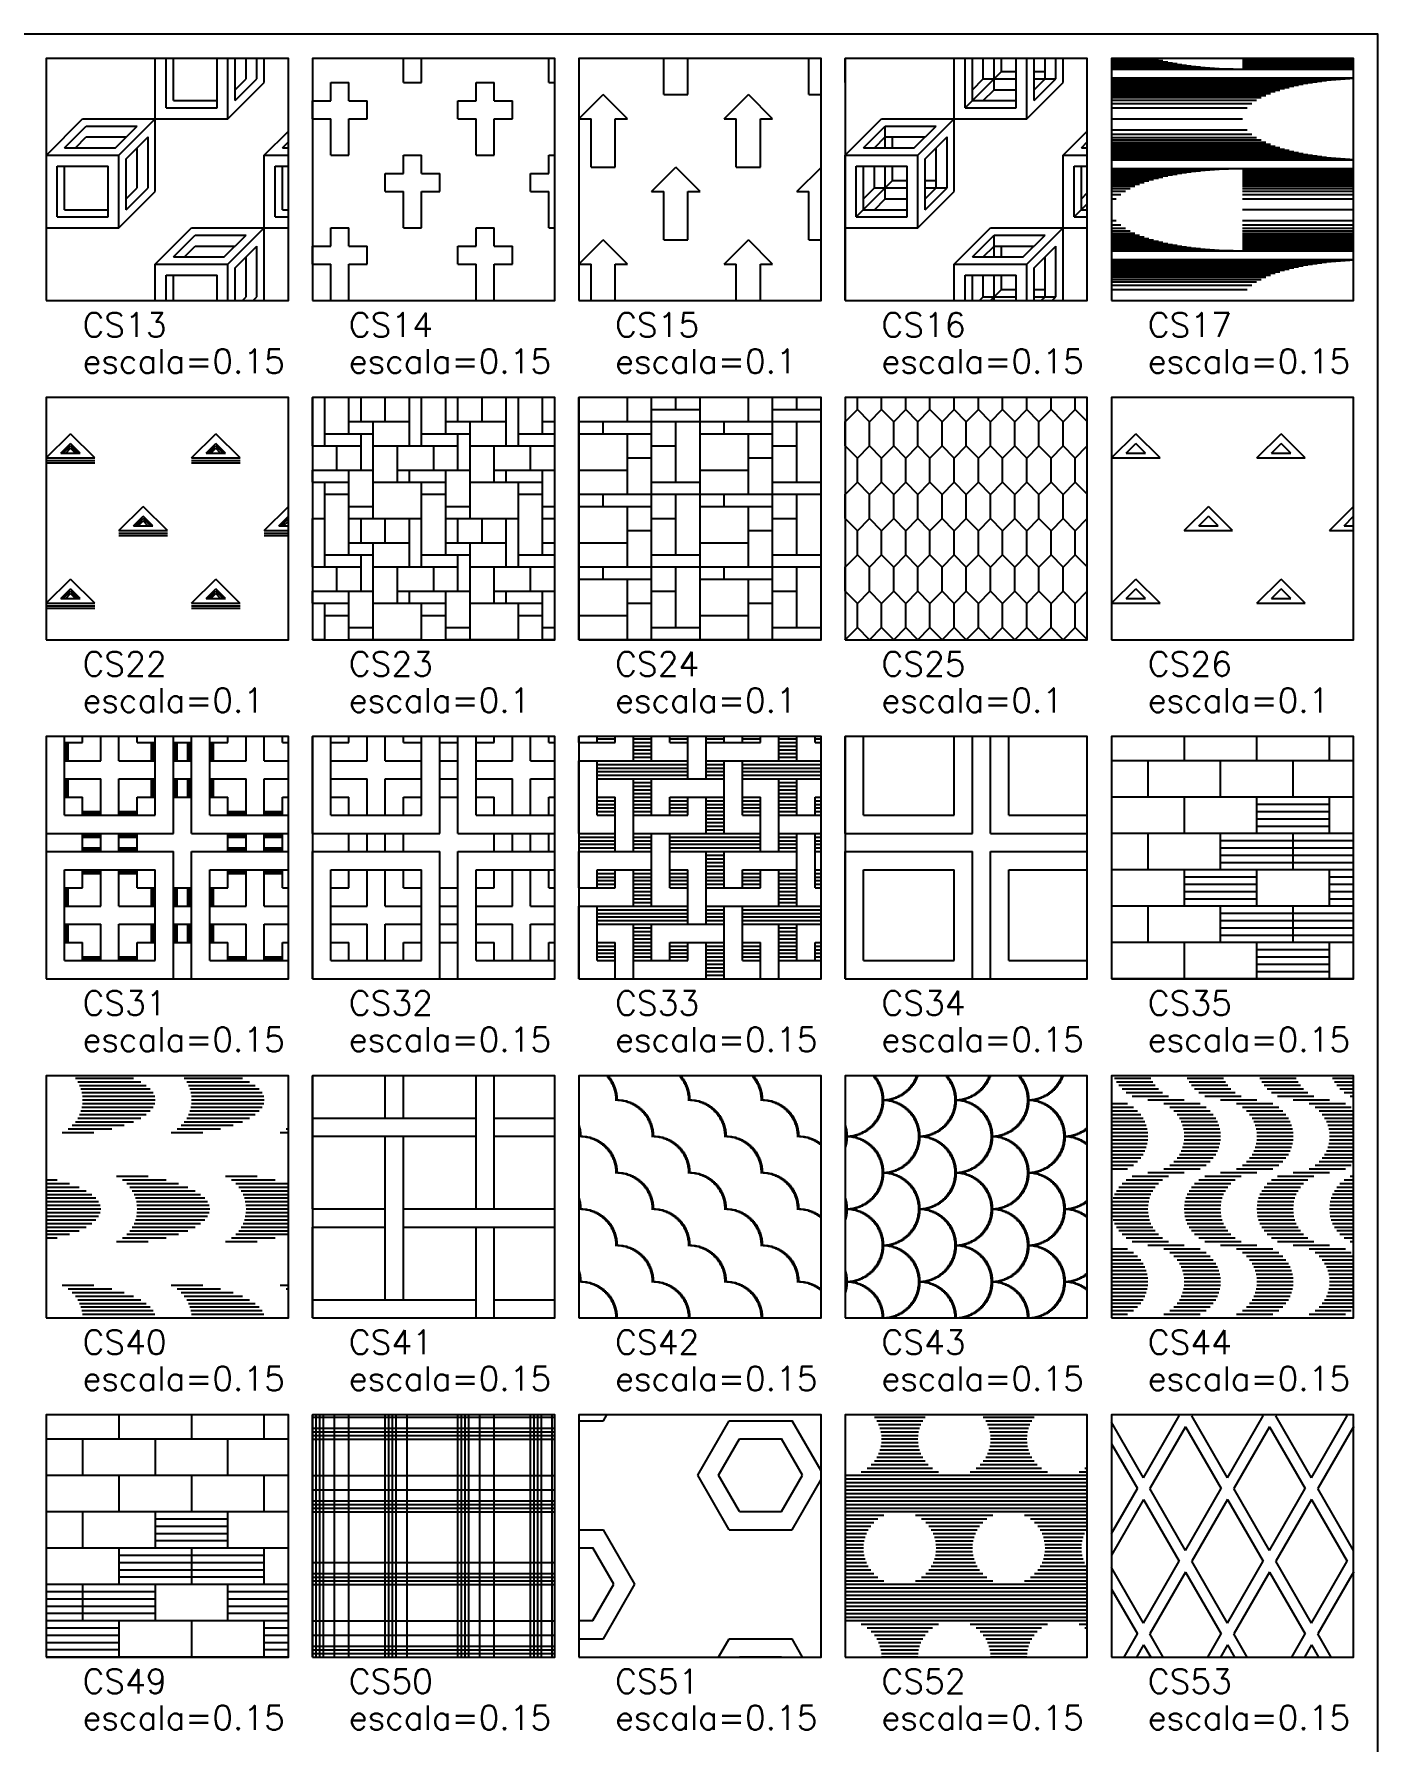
# Model space of a CAD drawing. Header units: inches. Extents: x -1 to 462, y -162 to 137.
# Drawn here: x 285.5 to 341, y 66.5 to 137 of the extents above; entities that cross this region are included whole.
import ezdxf

# ---------------------------------------------------------------- set-up
doc = ezdxf.new("R2010")
doc.units = ezdxf.units.IN
doc.header["$MEASUREMENT"] = 0
doc.layers.add('FORMATO', color=7, linetype='Continuous', plot=False)
for name, color, linetype in [('HATCH', 7, 'Continuous'), ('RECTANGLE', 7, 'Continuous'), ('TEXT', 5, 'Continuous')]:
    doc.layers.add(name, color=color, linetype=linetype)
doc.styles.add('nr', font='simplex.shx')

msp = doc.modelspace()

# ---------------------------------------------------------------- hatches: boundary and pattern name
at = {"layer": 'HATCH'}
h = msp.add_hatch(dxfattribs=at)
h.set_pattern_fill('CS13', color=256, scale=0.15, style=0, pattern_type=2)
h.set_pattern_definition([(90, (286, 126), (-4.5, 4.5), [6, -3]), (0, (283, 129), (4.5, 4.5), [6, -3]), (0, (286, 132), (4.5, 4.5), [3, -6]), (90, (289, 129), (-4.5, 4.5), [3, -6]), (45, (289, 132), (-4.5, 4.5), [2.1213, -4.2426]), (45, (289, 129), (-4.5, 4.5), [2.1213, -4.2426]), (45, (286, 132), (-4.5, 4.5), [2.1213, -4.2426]), (0, (286.45, 129.45), (4.5, 4.5), [2.1, -6.9]), (0, (286.45, 131.55), (4.5, 4.5), [2.1, -6.9]), (90, (286.45, 129.45), (-4.5, 4.5), [2.1, -6.9]), (90, (288.55, 129.45), (-4.5, 4.5), [2.1, -6.9]), (90, (289.3, 129.75), (-4.5, 4.5), [2.1, -6.9]), (90, (290.2, 130.65), (-4.5, 4.5), [2.1, -6.9]), (0, (286.75, 132.3), (4.5, 4.5), [2.1, -6.9]), (0, (287.65, 133.2), (4.5, 4.5), [2.1, -6.9]), (45, (289.3, 129.75), (-4.5, 4.5), [1.2728, -5.0912]), (45, (289.3, 131.85), (-4.5, 4.5), [1.2728, -5.0912]), (45, (286.75, 132.3), (-4.5, 4.5), [1.2728, -5.0912]), (45, (288.85, 132.3), (-4.5, 4.5), [1.2728, -5.0912]), (0, (286.75, 129.75), (4.5, 4.5), [1.8, -7.2]), (90, (286.75, 129.75), (-4.5, 4.5), [1.8, -7.2]), (45, (289.3, 130.2), (-4.5, 4.5), [0.6364, -5.7276]), (90, (289.75, 130.65), (-4.5, 4.5), [1.65, -7.35]), (0, (287.65, 132.75), (4.5, 4.5), [1.65, -7.35]), (45, (287.2, 132.3), (-4.5, 4.5), [0.6364, -5.7276])])
h.paths.add_polyline_path([(286, 126), (296, 126), (296, 136), (286, 136)])
h = msp.add_hatch(dxfattribs=at)
h.set_pattern_fill('CS14', color=256, scale=0.15, style=0, pattern_type=2)
h.set_pattern_definition([(90, (297, 127.5), (-3, 3), [0.75, -5.25]), (0, (297, 127.5), (3, 3), [0.75, -0.75, 0.75, -3.75]), (0, (297, 128.25), (3, 3), [0.75, -0.75, 0.75, -3.75]), (90, (297.75, 126), (-3, 3), [1.5, -0.75, 0.75, -3]), (90, (298.5, 126), (-3, 3), [1.5, -0.75, 0.75, -3]), (90, (299.25, 127.5), (-3, 3), [0.75, -5.25]), (0, (297.75, 126), (3, 3), [0.75, -5.25]), (0, (297.75, 129), (3, 3), [0.75, -5.25])])
h.paths.add_polyline_path([(297, 126), (307, 126), (307, 136), (297, 136)])
h = msp.add_hatch(dxfattribs=at)
h.set_pattern_fill('CS15', color=256, scale=0.1, style=0, pattern_type=2)
h.set_pattern_definition([(0, (308, 127.5), (3, 3), [0.5, -1, 0.5, -4]), (45, (308, 127.5), (-3, 3), [1.4142, -2.8284]), (135, (310, 127.5), (-3, -3), [1.4142, -2.8284]), (90, (308.5, 125.5), (-3, 3), [2, -4]), (0, (308.5, 125.5), (3, 3), [1, -5]), (90, (309.5, 125.5), (-3, 3), [2, -4])])
h.paths.add_polyline_path([(308, 126), (318, 126), (318, 136), (308, 136)])
h = msp.add_hatch(dxfattribs=at)
h.set_pattern_fill('CS16', color=256, scale=0.15, style=0, pattern_type=2)
h.set_pattern_definition([(90, (319, 126), (-4.5, 4.5), [6, -3]), (0, (316, 129), (4.5, 4.5), [6, -3]), (0, (319, 132), (4.5, 4.5), [3, -6]), (90, (322, 129), (-4.5, 4.5), [3, -6]), (45, (322, 132), (-4.5, 4.5), [2.1213, -4.2426]), (45, (322, 129), (-4.5, 4.5), [2.1213, -4.2426]), (45, (319, 132), (-4.5, 4.5), [2.1213, -4.2426]), (0, (319.45, 129.45), (4.5, 4.5), [2.1, -6.9]), (0, (319.45, 131.55), (4.5, 4.5), [2.1, -6.9]), (90, (319.45, 129.45), (-4.5, 4.5), [2.1, -6.9]), (90, (321.55, 129.45), (-4.5, 4.5), [2.1, -6.9]), (90, (322.3, 129.75), (-4.5, 4.5), [2.1, -6.9]), (90, (323.2, 130.65), (-4.5, 4.5), [2.1, -6.9]), (0, (319.75, 132.3), (4.5, 4.5), [2.1, -6.9]), (0, (320.65, 133.2), (4.5, 4.5), [2.1, -6.9]), (45, (322.3, 129.75), (-4.5, 4.5), [1.2728, -5.0912]), (45, (322.3, 131.85), (-4.5, 4.5), [1.2728, -5.0912]), (45, (319.75, 132.3), (-4.5, 4.5), [1.2728, -5.0912]), (45, (321.85, 132.3), (-4.5, 4.5), [1.2728, -5.0912]), (0, (319.75, 129.75), (4.5, 4.5), [1.8, -7.2]), (90, (319.75, 129.75), (-4.5, 4.5), [1.8, -7.2]), (45, (322.3, 130.2), (-4.5, 4.5), [0.6364, -5.7276]), (90, (322.75, 130.65), (-4.5, 4.5), [1.65, -7.35]), (0, (320.65, 132.75), (4.5, 4.5), [1.65, -7.35]), (45, (320.2, 132.3), (-4.5, 4.5), [0.6364, -5.7276]), (90, (320.65, 130.2), (-4.5, 4.5), [1.35, -0.75, 0.9, -6]), (45, (319.45, 129.45), (-4.5, 4.5), [2.1213, -4.2426]), (0, (320.2, 130.65), (4.5, 4.5), [1.35, -0.75, 0.9, -6]), (0, (320.65, 130.2), (4.5, 4.5), [0.9, -8.1]), (0, (320.95, 130.95), (4.5, 4.5), [0.6, -0.75, 0.45, -7.2]), (90, (320.2, 130.65), (-4.5, 4.5), [0.9, -8.1]), (90, (320.95, 130.95), (-4.5, 4.5), [0.6, -0.75, 0.45, -7.2]), (45, (320.2, 129.75), (-4.5, 4.5), [0.6364, -5.7276]), (45, (319.75, 130.2), (-4.5, 4.5), [0.6364, -5.7276])])
h.paths.add_polyline_path([(319, 126), (329, 126), (329, 136), (319, 136)])
h = msp.add_hatch(dxfattribs=at)
h.set_pattern_fill('CS17', color=256, scale=0.15, style=0, pattern_type=2)
h.set_pattern_definition([(0, (330, 127.697), (0, 3.75), []), (0, (330, 127.696), (5.4, 3.75), [10.6071, -0.1929]), (0, (330, 127.6926), (5.4, 3.75), [10.4142, -0.3858]), (0, (330, 127.6872), (5.4, 3.75), [10.2213, -0.5787]), (0, (330, 127.6797), (5.4, 3.75), [10.0287, -0.7713]), (0, (330, 127.6698), (5.4, 3.75), [9.8358, -0.9642]), (0, (330, 127.6577), (5.4, 3.75), [9.6429, -1.1571]), (0, (330, 127.643), (5.4, 3.75), [9.45, -1.35]), (0, (330, 127.6263), (5.4, 3.75), [9.2571, -1.5429]), (0, (330, 127.607), (5.4, 3.75), [9.0642, -1.7358]), (0, (330, 127.585), (5.4, 3.75), [8.8713, -1.9287]), (0, (330, 127.5607), (5.4, 3.75), [8.6787, -2.1213]), (0, (330, 127.5335), (5.4, 3.75), [8.4858, -2.3142]), (0, (330, 127.503), (5.4, 3.75), [8.2929, -2.5071]), (0, (330, 127.4697), (5.4, 3.75), [8.1, -2.7]), (0, (330, 127.433), (5.4, 3.75), [7.9071, -2.8929]), (0, (330, 127.3926), (5.4, 3.75), [7.7142, -3.0858]), (0, (330, 127.3483), (5.4, 3.75), [7.5213, -3.2787]), (0, (330, 127.3), (5.4, 3.75), [7.3287, -3.4713]), (0, (330, 127.2467), (5.4, 3.75), [7.1358, -3.6642]), (0, (330, 127.1877), (5.4, 3.75), [6.9429, -3.8571]), (0, (330, 127.1225), (5.4, 3.75), [6.75, -4.05]), (0, (330, 127.0497), (5.4, 3.75), [6.5571, -4.2429]), (0, (330, 126.9677), (5.4, 3.75), [6.3642, -4.4358]), (0, (330, 126.8738), (5.4, 3.75), [6.1713, -4.6287]), (0, (330, 126.7644), (5.4, 3.75), [5.9787, -4.8213]), (0, (330, 126.63), (5.4, 3.75), [5.7858, -5.0142]), (0, (330, 126.4497), (5.4, 3.75), [5.5929, -5.2071]), (0, (330, 126), (5.4, 3.75), [5.4, -5.4]), (0, (330, 125.5503), (5.4, 3.75), [5.5929, -5.2071]), (0, (330, 125.37), (5.4, 3.75), [5.7858, -5.0142]), (0, (330, 125.2356), (5.4, 3.75), [5.9787, -4.8213]), (0, (330, 125.1262), (5.4, 3.75), [6.1713, -4.6287]), (0, (330, 125.0323), (5.4, 3.75), [6.3642, -4.4358]), (0, (330, 124.9503), (5.4, 3.75), [6.5571, -4.2429]), (0, (330, 124.8775), (5.4, 3.75), [6.75, -4.05]), (0, (330, 124.8123), (5.4, 3.75), [6.9429, -3.8571]), (0, (330, 124.7533), (5.4, 3.75), [7.1358, -3.6642]), (0, (330, 124.7), (5.4, 3.75), [7.3287, -3.4713]), (0, (330, 124.6517), (5.4, 3.75), [7.5213, -3.2787]), (0, (330, 124.6074), (5.4, 3.75), [7.7142, -3.0858]), (0, (330, 124.567), (5.4, 3.75), [7.9071, -2.8929]), (0, (330, 124.5303), (5.4, 3.75), [8.1, -2.7]), (0, (330, 124.497), (5.4, 3.75), [8.2929, -2.5071]), (0, (330, 124.4665), (5.4, 3.75), [8.4858, -2.3142]), (0, (330, 124.4393), (5.4, 3.75), [8.6787, -2.1213]), (0, (330, 124.415), (5.4, 3.75), [8.8713, -1.9287]), (0, (330, 124.393), (5.4, 3.75), [9.0642, -1.7358]), (0, (330, 124.3737), (5.4, 3.75), [9.2571, -1.5429]), (0, (330, 124.357), (5.4, 3.75), [9.45, -1.35]), (0, (330, 124.3423), (5.4, 3.75), [9.6429, -1.1571]), (0, (330, 124.3302), (5.4, 3.75), [9.8358, -0.9642]), (0, (330, 124.3203), (5.4, 3.75), [10.0287, -0.7713]), (0, (330, 124.3128), (5.4, 3.75), [10.2213, -0.5787]), (0, (330, 124.3074), (5.4, 3.75), [10.4142, -0.3858]), (0, (330, 124.304), (5.4, 3.75), [10.6071, -0.1929]), (0, (330, 124.303), (0, 3.75), [])])
h.paths.add_polyline_path([(330, 126), (340, 126), (340, 136), (330, 136)])
h = msp.add_hatch(dxfattribs=at)
h.set_pattern_fill('CS22', color=256, scale=0.1, style=0, pattern_type=2)
h.set_pattern_definition([(0, (286, 113.5), (3, 3), [2, -4]), (45, (286, 113.5), (-3, 3), [1.4142, -2.8284]), (135, (288, 113.5), (-3, -3), [1.4142, -2.8284]), (45, (286.6, 113.7), (-3, 3), [0.5657, -3.677]), (135, (287.4, 113.7), (-3, -3), [0.5657, -3.677]), (0, (286.6, 113.7), (3, 3), [0.8, -5.2]), (45, (286.7, 113.7), (-3, 3), [0.4243, -3.8184]), (45, (286.8, 113.7), (-3, 3), [0.2828, -3.9598]), (135, (287.3, 113.7), (-3, -3), [0.4243, -3.8184]), (135, (287.2, 113.7), (-3, -3), [0.2828, -3.9598]), (0, (286, 113.4), (3, 3), [2, -4]), (0, (286, 113.3), (3, 3), [2, -4])])
h.paths.add_polyline_path([(286, 112), (296, 112), (296, 122), (286, 122)])
h = msp.add_hatch(dxfattribs=at)
h.set_pattern_fill('CS23', color=256, scale=0.1, style=0, pattern_type=2)
h.set_pattern_definition([(90, (297, 113.5), (-4, 2e-16), [0.5, -1, 2, -1.5]), (0, (299.5, 113.5), (0, 5), [3, -1]), (90, (297.5, 113), (-4, 2e-16), [0.5, -1.5, 0.5, -2.5]), (0, (297.5, 113), (0, 5), [1, -3]), (90, (302.5, 110.5), (-4, 2e-16), [3.5, -1.5]), (0, (298.5, 112.5), (0, 5), [1, -3]), (90, (299.5, 112), (-4, 2e-16), [4, -1]), (0, (298.5, 112), (0, 5), [3, -1]), (90, (301.5, 110), (-4, 2e-16), [3.5, -1.5]), (90, (300.5, 113.5), (-4, 2e-16), [1.5, -3.5]), (0, (300.5, 114), (0, 5), [3, -1]), (90, (302, 114), (-4, 2e-16), [1, -4]), (0, (299.5, 115), (0, 5), [3.5, -0.5]), (0, (298.5, 116), (0, 5), [2.5, -1.5]), (90, (300, 116), (-4, 2e-16), [1, -4]), (90, (299, 114), (-4, 2e-16), [1.5, -0.5, 1, -2]), (0, (297.5, 115.5), (0, 5), [2, -2])])
h.paths.add_polyline_path([(297, 112), (307, 112), (307, 122), (297, 122)])
h = msp.add_hatch(dxfattribs=at)
h.set_pattern_fill('CS24', color=256, scale=0.1, style=0, pattern_type=2)
h.set_pattern_definition([(90, (308, 112), (-5, 3e-16), []), (0, (308, 112), (0, 3), []), (0, (308, 113), (0, 3), [2, -3]), (0, (308, 114.5), (0, 3), [3, -2]), (90, (309, 114.5), (-5, 3e-16), [0.5, -2.5]), (90, (310, 112), (-5, 3e-16), [2.5, -0.5]), (0, (310, 113.5), (0, 3), [1, -4]), (90, (311, 112), (-5, 3e-16), []), (0, (311, 114), (0, 3), [1, -4]), (90, (312, 112.5), (-5, 3e-16), [2.5, -0.5]), (0, (311, 112.5), (0, 3), [2, -3])])
h.paths.add_polyline_path([(308, 112), (318, 112), (318, 122), (308, 122)])
h = msp.add_hatch(dxfattribs=at)
h.set_pattern_fill('CS25', color=256, scale=0.1, style=0, pattern_type=2)
h.set_pattern_definition([(90, (319.5, 112.5), (-0.5, 1.5), [1, -2]), (135, (320, 112), (-1.5, -1.5), [0.7071, -1.4142]), (45, (320, 112), (-1.5, 1.5), [0.7071, -1.4142]), (45, (319.5, 113.5), (-1.5, 1.5), [0.7071, -1.4142]), (135, (320.5, 113.5), (-1.5, -1.5), [0.7071, -1.4142]), (45, (321.5, 113.5), (-1.5, 1.5), [0.7071, -1.4142]), (135, (322.5, 113.5), (-1.5, -1.5), [0.7071, -1.4142]), (45, (322, 112), (-1.5, 1.5), [0.7071, -1.4142])])
h.paths.add_polyline_path([(319, 112), (329, 112), (329, 122), (319, 122)])
h = msp.add_hatch(dxfattribs=at)
h.set_pattern_fill('CS26', color=256, scale=0.1, style=0, pattern_type=2)
h.set_pattern_definition([(0, (330, 113.5), (3, 3), [2, -4]), (45, (330, 113.5), (-3, 3), [1.4142, -2.8284]), (135, (332, 113.5), (-3, -3), [1.4142, -2.8284]), (45, (330.6, 113.7), (-3, 3), [0.5657, -3.677]), (135, (331.4, 113.7), (-3, -3), [0.5657, -3.677]), (0, (330.6, 113.7), (3, 3), [0.8, -5.2])])
h.paths.add_polyline_path([(330, 112), (340, 112), (340, 122), (330, 122)])
h = msp.add_hatch(dxfattribs=at)
h.set_pattern_fill('CS31', color=256, scale=0.15, style=0, pattern_type=2)
h.set_pattern_definition([(90, (286, 98), (-6, 4e-16), [5.25, -0.75]), (0, (286, 98), (0, 6), [5.25, -0.75]), (90, (291.25, 98), (-6, 4e-16), [5.25, -0.75]), (0, (286, 103.25), (0, 6), [5.25, -0.75]), (0, (286.75, 98.75), (0, 6), [3.75, -2.25]), (90, (290.5, 98.75), (-6, 4e-16), [3.75, -2.25]), (0, (286.75, 102.5), (0, 6), [3.75, -2.25]), (90, (286.75, 98.75), (-6, 4e-16), [3.75, -2.25]), (0, (289.75, 99.5), (0, 6), [0.75, -0.75, 0.75, -0.75, 0.75, -2.25]), (0, (289, 100.25), (0, 6), [1.5, -0.75, 0.75, -0.75, 1.5, -0.75]), (90, (289.75, 101.75), (-6, 4e-16), [0.75, -0.75, 0.75, -0.75, 0.75, -2.25]), (90, (289, 101), (-6, 4e-16), [1.5, -0.75, 0.75, -0.75, 1.5, -0.75]), (0, (289, 101), (0, 6), [1.5, -0.75, 0.75, -0.75, 1.5, -0.75]), (0, (289.75, 101.75), (0, 6), [0.75, -0.75, 0.75, -0.75, 0.75, -2.25]), (90, (287.5, 101.75), (-6, 4e-16), [0.75, -0.75, 0.75, -0.75, 0.75, -2.25]), (90, (288.25, 101), (-6, 4e-16), [1.5, -0.75, 0.75, -0.75, 1.5, -0.75]), (0, (287.5, 102.35), (0, 6), [0.75, -0.75, 0.75, -3.75]), (0, (287.5, 102.425), (0, 6), [0.75, -0.75, 0.75, -3.75]), (0, (287.5, 103.325), (0, 6), [0.75, -0.75, 0.75, -3.75]), (0, (287.5, 103.4), (0, 6), [0.75, -0.75, 0.75, -3.75]), (0, (287.5, 103.85), (0, 6), [0.75, -0.75, 0.75, -3.75]), (0, (287.5, 103.925), (0, 6), [0.75, -0.75, 0.75, -3.75]), (0, (287.5, 104.825), (0, 6), [0.75, -0.75, 0.75, -3.75]), (0, (287.5, 104.9), (0, 6), [0.75, -0.75, 0.75, -3.75]), (90, (290.35, 99.5), (-6, 4e-16), [0.75, -0.75, 0.75, -3.75]), (90, (290.425, 99.5), (-6, 4e-16), [0.75, -0.75, 0.75, -3.75]), (90, (291.325, 99.5), (-6, 4e-16), [0.75, -0.75, 0.75, -3.75]), (90, (291.4, 99.5), (-6, 4e-16), [0.75, -0.75, 0.75, -3.75]), (90, (291.85, 99.5), (-6, 4e-16), [0.75, -0.75, 0.75, -3.75]), (90, (291.925, 99.5), (-6, 4e-16), [0.75, -0.75, 0.75, -3.75]), (90, (292.825, 99.5), (-6, 4e-16), [0.75, -0.75, 0.75, -3.75]), (90, (292.9, 99.5), (-6, 4e-16), [0.75, -0.75, 0.75, -3.75])])
h.paths.add_polyline_path([(286, 98), (296, 98), (296, 108), (286, 108)])
h = msp.add_hatch(dxfattribs=at)
h.set_pattern_fill('CS32', color=256, scale=0.15, style=0, pattern_type=2)
h.set_pattern_definition([(90, (297, 98), (-6, 4e-16), [5.25, -0.75]), (0, (297, 98), (0, 6), [5.25, -0.75]), (90, (302.25, 98), (-6, 4e-16), [5.25, -0.75]), (0, (297, 103.25), (0, 6), [5.25, -0.75]), (0, (297.75, 98.75), (0, 6), [3.75, -2.25]), (90, (301.5, 98.75), (-6, 4e-16), [3.75, -2.25]), (0, (297.75, 102.5), (0, 6), [3.75, -2.25]), (90, (297.75, 98.75), (-6, 4e-16), [3.75, -2.25]), (0, (300.75, 99.5), (0, 6), [0.75, -0.75, 0.75, -0.75, 0.75, -2.25]), (0, (300, 100.25), (0, 6), [1.5, -0.75, 0.75, -0.75, 1.5, -0.75]), (90, (300.75, 101.75), (-6, 4e-16), [0.75, -0.75, 0.75, -0.75, 0.75, -2.25]), (90, (300, 101), (-6, 4e-16), [1.5, -0.75, 0.75, -0.75, 1.5, -0.75]), (0, (300, 101), (0, 6), [1.5, -0.75, 0.75, -0.75, 1.5, -0.75]), (0, (300.75, 101.75), (0, 6), [0.75, -0.75, 0.75, -0.75, 0.75, -2.25]), (90, (298.5, 101.75), (-6, 4e-16), [0.75, -0.75, 0.75, -0.75, 0.75, -2.25]), (90, (299.25, 101), (-6, 4e-16), [1.5, -0.75, 0.75, -0.75, 1.5, -0.75])])
h.paths.add_polyline_path([(297, 98), (307, 98), (307, 108), (297, 108)])
h = msp.add_hatch(dxfattribs=at)
h.set_pattern_fill('CS33', color=256, scale=0.15, style=0, pattern_type=2)
h.set_pattern_definition([(90, (308, 98), (-6, 4e-16), [3, -0.75, 1.5, -0.75]), (0, (308, 98), (0, 6), [1.5, -0.75, 3, -0.75]), (90, (313.25, 98), (-6, 4e-16), [1.5, -0.75, 3, -0.75]), (0, (308, 103.25), (0, 6), [3, -0.75, 1.5, -0.75]), (0, (308.75, 98.75), (0, 6), [0.75, -0.75, 2.25, -2.25]), (90, (312.5, 98.75), (-6, 4e-16), [0.75, -0.75, 2.25, -2.25]), (0, (308.75, 102.5), (0, 6), [2.25, -0.75, 0.75, -2.25]), (90, (308.75, 98.75), (-6, 4e-16), [2.25, -0.75, 0.75, -2.25]), (0, (311.75, 99.5), (0, 6), [2.25, -0.75, 0.75, -2.25]), (0, (311, 100.25), (0, 6), [3, -0.75, 1.5, -0.75]), (90, (311.75, 101.75), (-6, 4e-16), [2.25, -0.75, 0.75, -2.25]), (90, (311, 101), (-6, 4e-16), [3, -0.75, 1.5, -0.75]), (0, (311, 101), (0, 6), [1.5, -0.75, 3, -0.75]), (0, (311.75, 101.75), (0, 6), [0.75, -0.75, 2.25, -2.25]), (90, (309.5, 101.75), (-6, 4e-16), [0.75, -0.75, 2.25, -2.25]), (90, (310.25, 101), (-6, 4e-16), [1.5, -0.75, 3, -0.75]), (0, (308.75, 98.9), (3, 3), [0.75, -0.75]), (0, (308.75, 99.05), (3, 3), [0.75, -0.75]), (0, (308.75, 99.2), (3, 3), [0.75, -0.75]), (0, (308.75, 99.35), (3, 3), [0.75, -0.75]), (0, (316.25, 99.5), (3, 3), [0.75, -5.25]), (0, (316.25, 99.65), (3, 3), [0.75, -5.25]), (0, (316.25, 99.8), (3, 3), [0.75, -5.25]), (0, (316.25, 99.95), (3, 3), [0.75, -5.25]), (0, (316.25, 100.1), (3, 3), [0.75, -5.25]), (0, (316.25, 100.25), (3, 3), [0.75, -5.25]), (0, (316.25, 101), (3, 3), [0.75, -5.25]), (0, (316.25, 101.15), (3, 3), [0.75, -5.25]), (0, (316.25, 101.3), (3, 3), [0.75, -5.25]), (0, (316.25, 101.45), (3, 3), [0.75, -5.25]), (0, (316.25, 101.6), (3, 3), [0.75, -5.25]), (0, (316.25, 101.75), (3, 3), [0.75, -5.25]), (0, (313.25, 100.4), (3, 3), [0.75, -0.75, 3.75, -0.75]), (0, (313.25, 100.55), (3, 3), [0.75, -0.75, 3.75, -0.75]), (0, (313.25, 100.7), (3, 3), [0.75, -0.75, 3.75, -0.75]), (0, (313.25, 100.85), (3, 3), [0.75, -0.75, 3.75, -0.75])])
h.paths.add_polyline_path([(308, 98), (318, 98), (318, 108), (308, 108)])
h = msp.add_hatch(dxfattribs=at)
h.set_pattern_fill('CS34', color=256, scale=0.15, style=0, pattern_type=2)
h.set_pattern_definition([(90, (319, 98), (-6, 4e-16), [5.25, -0.75]), (0, (319, 98), (0, 6), [5.25, -0.75]), (90, (324.25, 98), (-6, 4e-16), [5.25, -0.75]), (0, (319, 103.25), (0, 6), [5.25, -0.75]), (0, (319.75, 98.75), (0, 6), [3.75, -2.25]), (90, (323.5, 98.75), (-6, 4e-16), [3.75, -2.25]), (0, (319.75, 102.5), (0, 6), [3.75, -2.25]), (90, (319.75, 98.75), (-6, 4e-16), [3.75, -2.25])])
h.paths.add_polyline_path([(319, 98), (329, 98), (329, 108), (319, 108)])
h = msp.add_hatch(dxfattribs=at)
h.set_pattern_fill('CS35', color=256, scale=0.15, style=0, pattern_type=2)
h.set_pattern_definition([(0, (330, 98), (0, 1.5), []), (90, (330, 98), (-1.5, 1.5), [1.5, -1.5]), (0, (336, 98.3), (0, 12), [3, -9]), (0, (336, 98.6), (0, 12), [3, -9]), (0, (336, 98.9), (0, 12), [3, -9]), (0, (336, 99.2), (0, 12), [3, -9]), (0, (334.5, 99.8), (0, 12), [6, -6]), (0, (334.5, 100.1), (0, 12), [6, -6]), (0, (334.5, 100.4), (0, 12), [6, -6]), (0, (334.5, 100.7), (0, 12), [6, -6]), (0, (333, 101.3), (0, 12), [3, -3]), (0, (333, 101.6), (0, 12), [3, -3]), (0, (333, 101.9), (0, 12), [3, -3]), (0, (333, 102.2), (0, 12), [3, -3]), (0, (334.5, 102.8), (0, 12), [6, -6]), (0, (334.5, 103.1), (0, 12), [6, -6]), (0, (334.5, 103.4), (0, 12), [6, -6]), (0, (334.5, 103.7), (0, 12), [6, -6]), (0, (336, 104.3), (0, 12), [3, -9]), (0, (336, 104.6), (0, 12), [3, -9]), (0, (336, 104.9), (0, 12), [3, -9]), (0, (336, 105.2), (0, 12), [3, -9])])
h.paths.add_polyline_path([(330, 98), (340, 98), (340, 108), (330, 108)])
h = msp.add_hatch(dxfattribs=at)
h.set_pattern_fill('CS40', color=256, scale=0.15, style=0, pattern_type=2)
h.set_pattern_definition([(0, (287.5, 84), (2.25, 4.5), [3, -1.5]), (0, (287.4923, 84.15), (2.25, 4.5), [2.9847, -1.5153]), (0, (287.4696, 84.3), (2.25, 4.5), [2.9391, -1.5609]), (0, (287.431, 84.45), (2.25, 4.5), [2.8617, -1.6383]), (0, (287.3748, 84.6), (2.25, 4.5), [2.7495, -1.7505]), (0, (287.299, 84.75), (2.25, 4.5), [2.598, -1.902]), (0, (287.2, 84.9), (2.25, 4.5), [2.4, -2.1]), (0, (287.071, 85.05), (2.25, 4.5), [2.1423, -2.3577]), (0, (286.9, 85.2), (2.25, 4.5), [1.8, -2.7]), (0, (286.6537, 85.35), (2.25, 4.5), [1.3074, -3.1926]), (0, (287.4923, 83.85), (2.25, 4.5), [2.9847, -1.5153]), (0, (287.4696, 83.7), (2.25, 4.5), [2.9391, -1.5609]), (0, (287.431, 83.55), (2.25, 4.5), [2.8617, -1.6383]), (0, (287.3748, 83.4), (2.25, 4.5), [2.7495, -1.7505]), (0, (287.299, 83.25), (2.25, 4.5), [2.598, -1.902]), (0, (287.2, 83.1), (2.25, 4.5), [2.4, -2.1]), (0, (287.071, 82.95), (2.25, 4.5), [2.1423, -2.3577]), (0, (286.9, 82.8), (2.25, 4.5), [1.8, -2.7]), (0, (286.6537, 82.65), (2.25, 4.5), [1.3074, -3.1926])])
h.paths.add_polyline_path([(286, 84), (296, 84), (296, 94), (286, 94)])
h = msp.add_hatch(dxfattribs=at)
h.set_pattern_fill('CS41', color=256, scale=0.15, style=0, pattern_type=2)
h.set_pattern_definition([(0, (297, 84), (3.75, 3.75), [6.75, -0.75]), (0, (297, 84.75), (3.75, 3.75), [6.75, -0.75]), (90, (300, 84.75), (-3.75, 3.75), [6.75, -0.75]), (90, (300.75, 84.75), (-3.75, 3.75), [6.75, -0.75])])
h.paths.add_polyline_path([(297, 84), (307, 84), (307, 94), (297, 94)])
h = msp.add_hatch(dxfattribs=at)
h.set_pattern_fill('CS42', color=256, scale=0.15, style=0, pattern_type=2)
h.set_pattern_definition([(0, (308, 85.5), (1.5, 1.5), [0.1125, -2.8875]), (0, (308.0523, 85.4991), (1.5, 1.5), [0.1125, -2.8875]), (0, (308.1047, 85.4964), (1.5, 1.5), [0.1125, -2.8875]), (0, (308.1567, 85.4917), (1.5, 1.5), [0.1125, -2.8875]), (0, (308.2088, 85.4855), (1.5, 1.5), [0.1125, -2.8875]), (0, (308.2604, 85.4772), (1.5, 1.5), [0.1125, -2.8875]), (0, (308.3118, 85.4672), (1.5, 1.5), [0.1125, -2.8875]), (0, (308.3628, 85.4554), (1.5, 1.5), [0.1125, -2.8875]), (0, (308.4134, 85.442), (1.5, 1.5), [0.1125, -2.8875]), (0, (308.4635, 85.4266), (1.5, 1.5), [0.1125, -2.8875]), (0, (308.513, 85.4095), (1.5, 1.5), [0.1125, -2.8875]), (0, (308.5619, 85.3908), (1.5, 1.5), [0.1125, -2.8875]), (0, (308.61, 85.3702), (1.5, 1.5), [0.1125, -2.8875]), (0, (308.6576, 85.3482), (1.5, 1.5), [0.1125, -2.8875]), (0, (308.7043, 85.3243), (1.5, 1.5), [0.1125, -2.8875]), (0, (308.75, 85.299), (1.5, 1.5), [0.1125, -2.8875]), (0, (308.7948, 85.272), (1.5, 1.5), [0.1125, -2.8875]), (0, (308.8388, 85.2435), (1.5, 1.5), [0.1125, -2.8875]), (0, (308.8817, 85.2135), (1.5, 1.5), [0.1125, -2.8875]), (0, (308.9235, 85.182), (1.5, 1.5), [0.1125, -2.8875]), (0, (308.9642, 85.149), (1.5, 1.5), [0.1125, -2.8875]), (0, (309.0036, 85.1146), (1.5, 1.5), [0.1125, -2.8875]), (0, (309.042, 85.079), (1.5, 1.5), [0.1125, -2.8875]), (0, (309.079, 85.042), (1.5, 1.5), [0.1125, -2.8875]), (0, (309.1146, 85.0036), (1.5, 1.5), [0.1125, -2.8875]), (0, (309.149, 84.9642), (1.5, 1.5), [0.1125, -2.8875]), (0, (309.182, 84.9236), (1.5, 1.5), [0.1125, -2.8875]), (0, (309.2135, 84.8817), (1.5, 1.5), [0.1125, -2.8875]), (0, (309.2435, 84.8388), (1.5, 1.5), [0.1125, -2.8875]), (0, (309.272, 84.7948), (1.5, 1.5), [0.1125, -2.8875]), (0, (309.299, 84.75), (1.5, 1.5), [0.1125, -2.8875]), (0, (309.3243, 84.7043), (1.5, 1.5), [0.1125, -2.8875]), (0, (309.3482, 84.6576), (1.5, 1.5), [0.1125, -2.8875]), (0, (309.3702, 84.61), (1.5, 1.5), [0.1125, -2.8875]), (0, (309.3908, 84.5619), (1.5, 1.5), [0.1125, -2.8875]), (0, (309.4096, 84.513), (1.5, 1.5), [0.1125, -2.8875]), (0, (309.4266, 84.4635), (1.5, 1.5), [0.1125, -2.8875]), (0, (309.442, 84.4134), (1.5, 1.5), [0.1125, -2.8875]), (0, (309.4554, 84.3628), (1.5, 1.5), [0.1125, -2.8875]), (0, (309.4672, 84.3119), (1.5, 1.5), [0.1125, -2.8875]), (0, (309.4772, 84.2604), (1.5, 1.5), [0.1125, -2.8875]), (0, (309.4855, 84.2088), (1.5, 1.5), [0.1125, -2.8875]), (0, (309.4918, 84.1568), (1.5, 1.5), [0.1125, -2.8875]), (0, (309.4964, 84.1047), (1.5, 1.5), [0.1125, -2.8875]), (0, (309.4991, 84.0524), (1.5, 1.5), [0.1125, -2.8875]), (0, (309.5, 84), (1.5, 1.5), [0.1125, -2.8875])])
h.paths.add_polyline_path([(308, 84), (318, 84), (318, 94), (308, 94)])
h = msp.add_hatch(dxfattribs=at)
h.set_pattern_fill('CS43', color=256, scale=0.15, style=0, pattern_type=2)
h.set_pattern_definition([(0, (319, 85.5), (1.5, 1.5), [0.1125, -2.8875]), (0, (319.0523, 85.4991), (1.5, 1.5), [0.1125, -2.8875]), (0, (319.1047, 85.4964), (1.5, 1.5), [0.1125, -2.8875]), (0, (319.1567, 85.4917), (1.5, 1.5), [0.1125, -2.8875]), (0, (319.2088, 85.4855), (1.5, 1.5), [0.1125, -2.8875]), (0, (319.2604, 85.4772), (1.5, 1.5), [0.1125, -2.8875]), (0, (319.3118, 85.4672), (1.5, 1.5), [0.1125, -2.8875]), (0, (319.3628, 85.4554), (1.5, 1.5), [0.1125, -2.8875]), (0, (319.4134, 85.442), (1.5, 1.5), [0.1125, -2.8875]), (0, (319.4635, 85.4266), (1.5, 1.5), [0.1125, -2.8875]), (0, (319.513, 85.4095), (1.5, 1.5), [0.1125, -2.8875]), (0, (319.5619, 85.3908), (1.5, 1.5), [0.1125, -2.8875]), (0, (319.61, 85.3702), (1.5, 1.5), [0.1125, -2.8875]), (0, (319.6576, 85.3482), (1.5, 1.5), [0.1125, -2.8875]), (0, (319.7043, 85.3243), (1.5, 1.5), [0.1125, -2.8875]), (0, (319.75, 85.299), (1.5, 1.5), [0.1125, -2.8875]), (0, (319.7948, 85.272), (1.5, 1.5), [0.1125, -2.8875]), (0, (319.8388, 85.2435), (1.5, 1.5), [0.1125, -2.8875]), (0, (319.8817, 85.2135), (1.5, 1.5), [0.1125, -2.8875]), (0, (319.9235, 85.182), (1.5, 1.5), [0.1125, -2.8875]), (0, (319.9642, 85.149), (1.5, 1.5), [0.1125, -2.8875]), (0, (320.0036, 85.1146), (1.5, 1.5), [0.1125, -2.8875]), (0, (320.042, 85.079), (1.5, 1.5), [0.1125, -2.8875]), (0, (320.079, 85.042), (1.5, 1.5), [0.1125, -2.8875]), (0, (320.1146, 85.0036), (1.5, 1.5), [0.1125, -2.8875]), (0, (320.149, 84.9642), (1.5, 1.5), [0.1125, -2.8875]), (0, (320.182, 84.9236), (1.5, 1.5), [0.1125, -2.8875]), (0, (320.2135, 84.8817), (1.5, 1.5), [0.1125, -2.8875]), (0, (320.2435, 84.8388), (1.5, 1.5), [0.1125, -2.8875]), (0, (320.272, 84.7948), (1.5, 1.5), [0.1125, -2.8875]), (0, (320.299, 84.75), (1.5, 1.5), [0.1125, -2.8875]), (0, (320.3243, 84.7043), (1.5, 1.5), [0.1125, -2.8875]), (0, (320.3482, 84.6576), (1.5, 1.5), [0.1125, -2.8875]), (0, (320.3702, 84.61), (1.5, 1.5), [0.1125, -2.8875]), (0, (320.3908, 84.5619), (1.5, 1.5), [0.1125, -2.8875]), (0, (320.4096, 84.513), (1.5, 1.5), [0.1125, -2.8875]), (0, (320.4266, 84.4635), (1.5, 1.5), [0.1125, -2.8875]), (0, (320.442, 84.4134), (1.5, 1.5), [0.1125, -2.8875]), (0, (320.4554, 84.3628), (1.5, 1.5), [0.1125, -2.8875]), (0, (320.4672, 84.3119), (1.5, 1.5), [0.1125, -2.8875]), (0, (320.4772, 84.2604), (1.5, 1.5), [0.1125, -2.8875]), (0, (320.4855, 84.2088), (1.5, 1.5), [0.1125, -2.8875]), (0, (320.4918, 84.1568), (1.5, 1.5), [0.1125, -2.8875]), (0, (320.4964, 84.1047), (1.5, 1.5), [0.1125, -2.8875]), (0, (320.4991, 84.0524), (1.5, 1.5), [0.1125, -2.8875]), (0, (320.5, 84), (1.5, 1.5), [0.1125, -2.8875]), (0, (319.0523, 82.5009), (1.5, 1.5), [0.1125, -2.8875]), (0, (319.1047, 82.5036), (1.5, 1.5), [0.1125, -2.8875]), (0, (319.1567, 82.5083), (1.5, 1.5), [0.1125, -2.8875]), (0, (319.2088, 82.5145), (1.5, 1.5), [0.1125, -2.8875]), (0, (319.2604, 82.5228), (1.5, 1.5), [0.1125, -2.8875]), (0, (319.3118, 82.5328), (1.5, 1.5), [0.1125, -2.8875]), (0, (319.3628, 82.5446), (1.5, 1.5), [0.1125, -2.8875]), (0, (319.4134, 82.558), (1.5, 1.5), [0.1125, -2.8875]), (0, (319.4635, 82.5734), (1.5, 1.5), [0.1125, -2.8875]), (0, (319.513, 82.5905), (1.5, 1.5), [0.1125, -2.8875]), (0, (319.5619, 82.6092), (1.5, 1.5), [0.1125, -2.8875]), (0, (319.61, 82.6298), (1.5, 1.5), [0.1125, -2.8875]), (0, (319.6576, 82.6518), (1.5, 1.5), [0.1125, -2.8875]), (0, (319.7043, 82.6757), (1.5, 1.5), [0.1125, -2.8875]), (0, (319.75, 82.701), (1.5, 1.5), [0.1125, -2.8875]), (0, (319.7948, 82.728), (1.5, 1.5), [0.1125, -2.8875]), (0, (319.8388, 82.7565), (1.5, 1.5), [0.1125, -2.8875]), (0, (319.8817, 82.7865), (1.5, 1.5), [0.1125, -2.8875]), (0, (319.9235, 82.818), (1.5, 1.5), [0.1125, -2.8875]), (0, (319.9642, 82.851), (1.5, 1.5), [0.1125, -2.8875]), (0, (320.0036, 82.8854), (1.5, 1.5), [0.1125, -2.8875]), (0, (320.042, 82.921), (1.5, 1.5), [0.1125, -2.8875]), (0, (320.079, 82.958), (1.5, 1.5), [0.1125, -2.8875]), (0, (320.1146, 82.9964), (1.5, 1.5), [0.1125, -2.8875]), (0, (320.149, 83.0358), (1.5, 1.5), [0.1125, -2.8875]), (0, (320.182, 83.0764), (1.5, 1.5), [0.1125, -2.8875]), (0, (320.2135, 83.1183), (1.5, 1.5), [0.1125, -2.8875]), (0, (320.2435, 83.1612), (1.5, 1.5), [0.1125, -2.8875]), (0, (320.272, 83.2052), (1.5, 1.5), [0.1125, -2.8875]), (0, (320.299, 83.25), (1.5, 1.5), [0.1125, -2.8875]), (0, (320.3243, 83.2957), (1.5, 1.5), [0.1125, -2.8875]), (0, (320.3482, 83.3424), (1.5, 1.5), [0.1125, -2.8875]), (0, (320.3702, 83.39), (1.5, 1.5), [0.1125, -2.8875]), (0, (320.3908, 83.4381), (1.5, 1.5), [0.1125, -2.8875]), (0, (320.4096, 83.487), (1.5, 1.5), [0.1125, -2.8875]), (0, (320.4266, 83.5365), (1.5, 1.5), [0.1125, -2.8875]), (0, (320.442, 83.5866), (1.5, 1.5), [0.1125, -2.8875]), (0, (320.4554, 83.6372), (1.5, 1.5), [0.1125, -2.8875]), (0, (320.4672, 83.6881), (1.5, 1.5), [0.1125, -2.8875]), (0, (320.4772, 83.7396), (1.5, 1.5), [0.1125, -2.8875]), (0, (320.4855, 83.7912), (1.5, 1.5), [0.1125, -2.8875]), (0, (320.4918, 83.8432), (1.5, 1.5), [0.1125, -2.8875]), (0, (320.4964, 83.8953), (1.5, 1.5), [0.1125, -2.8875]), (0, (320.4991, 83.9476), (1.5, 1.5), [0.1125, -2.8875]), (0, (319, 82.5), (1.5, 1.5), [0.1125, -2.8875])])
h.paths.add_polyline_path([(319, 84), (329, 84), (329, 94), (319, 94)])
h = msp.add_hatch(dxfattribs=at)
h.set_pattern_fill('CS44', color=256, scale=0.15, style=0, pattern_type=2)
h.set_pattern_definition([(0, (337.5, 90), (0, 3), [1.5, -1.5]), (0, (338.154, 90.15), (0, 6), [1.5, -1.5]), (0, (338.4, 90.3), (0, 6), [1.5, -1.5]), (0, (338.571, 90.45), (0, 6), [1.5, -1.5]), (0, (338.7, 90.6), (0, 6), [1.5, -1.5]), (0, (338.799, 90.75), (0, 6), [1.5, -1.5]), (0, (338.8755, 90.9), (0, 6), [1.5, -1.5]), (0, (338.931, 91.05), (0, 6), [1.5, -1.5]), (0, (338.97, 91.2), (0, 6), [1.5, -1.5]), (0, (338.9925, 91.35), (0, 6), [1.5, -1.5]), (0, (339, 91.5), (0, 6), [1.5, -1.5]), (0, (338.9925, 91.65), (0, 6), [1.5, -1.5]), (0, (338.97, 91.8), (0, 6), [1.5, -1.5]), (0, (338.931, 91.95), (0, 6), [1.5, -1.5]), (0, (338.8755, 92.1), (0, 6), [1.5, -1.5]), (0, (338.799, 92.25), (0, 6), [1.5, -1.5]), (0, (338.7, 92.4), (0, 6), [1.5, -1.5]), (0, (338.571, 92.55), (0, 6), [1.5, -1.5]), (0, (338.4, 92.7), (0, 6), [1.5, -1.5]), (0, (338.154, 92.85), (0, 6), [1.5, -1.5]), (0, (336.846, 93.15), (0, 6), [1.5, -1.5]), (0, (336.6, 93.3), (0, 6), [1.5, -1.5]), (0, (336.429, 93.45), (0, 6), [1.5, -1.5]), (0, (336.3, 93.6), (0, 6), [1.5, -1.5]), (0, (336.201, 93.75), (0, 6), [1.5, -1.5]), (0, (336.1245, 93.9), (0, 6), [1.5, -1.5]), (0, (336.069, 94.05), (0, 6), [1.5, -1.5]), (0, (336.03, 94.2), (0, 6), [1.5, -1.5]), (0, (336.0075, 94.35), (0, 6), [1.5, -1.5]), (0, (336, 94.5), (0, 6), [1.5, -1.5]), (0, (336.0075, 94.65), (0, 6), [1.5, -1.5]), (0, (336.03, 94.8), (0, 6), [1.5, -1.5]), (0, (336.069, 94.95), (0, 6), [1.5, -1.5]), (0, (336.1245, 95.1), (0, 6), [1.5, -1.5]), (0, (336.201, 95.25), (0, 6), [1.5, -1.5]), (0, (336.3, 95.4), (0, 6), [1.5, -1.5]), (0, (336.429, 95.55), (0, 6), [1.5, -1.5]), (0, (336.6, 95.7), (0, 6), [1.5, -1.5]), (0, (336.846, 95.85), (0, 6), [1.5, -1.5])])
h.paths.add_polyline_path([(330, 84), (340, 84), (340, 94), (330, 94)])
h = msp.add_hatch(dxfattribs=at)
h.set_pattern_fill('CS49', color=256, scale=0.15, style=0, pattern_type=2)
h.set_pattern_definition([(0, (286, 70), (0, 1.5), []), (90, (286, 70), (-1.5, 1.5), [1.5, -1.5]), (0, (286, 70.3), (0, 12), [3, -6]), (0, (286, 70.6), (0, 12), [3, -6]), (0, (286, 70.9), (0, 12), [3, -6]), (0, (286, 71.2), (0, 12), [3, -6]), (0, (284.5, 71.8), (0, 12), [6, -3]), (0, (284.5, 72.1), (0, 12), [6, -3]), (0, (284.5, 72.4), (0, 12), [6, -3]), (0, (284.5, 72.7), (0, 12), [6, -3]), (0, (289, 73.3), (0, 12), [6, -3]), (0, (289, 73.6), (0, 12), [6, -3]), (0, (289, 73.9), (0, 12), [6, -3]), (0, (289, 74.2), (0, 12), [6, -3]), (0, (290.5, 74.8), (0, 12), [3, -6]), (0, (290.5, 75.1), (0, 12), [3, -6]), (0, (290.5, 75.4), (0, 12), [3, -6]), (0, (290.5, 75.7), (0, 12), [3, -6])])
h.paths.add_polyline_path([(286, 70), (296, 70), (296, 80), (286, 80)])
h = msp.add_hatch(dxfattribs=at)
h.set_pattern_fill('CS50', color=256, scale=0.15, style=0, pattern_type=2)
h.set_pattern_definition([(0, (297, 70), (0, 3), []), (0, (297, 70.15), (0, 3), []), (0, (297, 70.3), (0, 3), []), (0, (297, 70.45), (0, 3), []), (90, (297, 70), (-3, 2e-16), []), (90, (297.15, 70), (-3, 2e-16), []), (90, (297.3, 70), (-3, 2e-16), []), (90, (297.45, 70), (-3, 2e-16), []), (0, (297, 70.9), (0, 3), []), (90, (297.9, 70), (-3, 2e-16), []), (90, (298.5, 70), (-6, 4e-16), []), (0, (297, 71.5), (0, 6), [])])
h.paths.add_polyline_path([(297, 70), (307, 70), (307, 80), (297, 80)])
h = msp.add_hatch(dxfattribs=at)
h.set_pattern_fill('CS51', color=256, scale=0.15, style=0, pattern_type=2)
h.set_pattern_definition([(0, (314.201, 75.25), (0, 4.5), [2.598, -5.1962]), (60, (316.799, 75.25), (-3.8971, 2.25), [2.598, -5.1962]), (120, (318.098, 77.5), (-3.8971, -2.25), [2.598, -5.1962]), (0, (314.634, 76), (7.794, 4.5), [1.732, -13.8564]), (60, (316.366, 76), (-2e-08, 9), [1.732, -13.8564]), (120, (317.232, 77.5), (-7.7942, 4.5), [1.732, -13.8564]), (0, (314.634, 79), (7.7942, 4.5), [1.732, -13.8564]), (60, (313.768, 77.5), (-2e-08, 9), [1.732, -13.8564]), (120, (314.634, 76), (-7.7942, 4.5), [1.732, -13.8564])])
h.paths.add_polyline_path([(308, 70), (318, 70), (318, 80), (308, 80)])
h = msp.add_hatch(dxfattribs=at)
h.set_pattern_fill('CS52', color=256, scale=0.15, style=0, pattern_type=2)
h.set_pattern_definition([(0, (320.5, 70), (2.25, 4.5), [1.5, -3]), (0, (320.4923, 70.15), (2.25, 4.5), [1.5153, -2.9847]), (0, (320.4696, 70.3), (2.25, 4.5), [1.5609, -2.9391]), (0, (320.431, 70.45), (2.25, 4.5), [1.6383, -2.8617]), (0, (320.3748, 70.6), (2.25, 4.5), [1.7505, -2.7495]), (0, (320.299, 70.75), (2.25, 4.5), [1.902, -2.598]), (0, (320.2, 70.9), (2.25, 4.5), [2.1, -2.4]), (0, (320.071, 71.05), (2.25, 4.5), [2.3577, -2.1423]), (0, (319.9, 71.2), (2.25, 4.5), [2.7, -1.8]), (0, (319.6537, 71.35), (2.25, 4.5), [3.1926, -1.3074]), (0, (319, 71.5), (0, 4.5), []), (0, (319, 71.65), (0, 4.5), []), (0, (319, 71.8), (0, 4.5), []), (0, (319, 71.95), (0, 4.5), []), (0, (319, 72.1), (0, 4.5), []), (0, (319, 72.25), (0, 4.5), []), (0, (319, 72.4), (0, 4.5), []), (0, (319, 72.55), (0, 4.5), []), (0, (319, 72.7), (0, 4.5), []), (0, (319, 72.85), (0, 4.5), []), (0, (319, 73), (0, 4.5), []), (0, (320.4923, 69.85), (2.25, 4.5), [1.5153, -2.9847]), (0, (320.4696, 69.7), (2.25, 4.5), [1.5609, -2.9391]), (0, (320.431, 69.55), (2.25, 4.5), [1.6383, -2.8617]), (0, (320.3748, 69.4), (2.25, 4.5), [1.7505, -2.7495]), (0, (320.299, 69.25), (2.25, 4.5), [1.902, -2.598]), (0, (320.2, 69.1), (2.25, 4.5), [2.1, -2.4]), (0, (320.071, 68.95), (2.25, 4.5), [2.3577, -2.1423]), (0, (319.9, 68.8), (2.25, 4.5), [2.7, -1.8]), (0, (319.6537, 68.65), (2.25, 4.5), [3.1926, -1.3074])])
h.paths.add_polyline_path([(319, 70), (329, 70), (329, 80), (319, 80)])
h = msp.add_hatch(dxfattribs=at)
h.set_pattern_fill('CS53', color=256, scale=0.15, style=0, pattern_type=2)
h.set_pattern_definition([(60, (26.482, 11.4), (-1e-08, 6), [2.944486, -0.519615]), (120, (26.482, 11.4), (-5.196152, 3), [2.944486, -0.519615]), (240, (26.482, 16.5), (1e-08, -6), [2.944486, -0.519615]), (300, (26.482, 16.5), (5.196152, -3), [2.944486, -0.519615])])
h.paths.add_polyline_path([(330, 70), (340, 70), (340, 80), (330, 80)])

# ---------------------------------------------------------------- linework, layer by layer
at = {"layer": 'FORMATO'}
msp.add_lwpolyline([(241, -4), (341, -4), (341, 137), (241, 137)], close=True, dxfattribs=at)
at = {"layer": 'RECTANGLE'}
for points in [[(286, 126), (296, 126), (296, 136), (286, 136)], [(297, 126), (307, 126), (307, 136), (297, 136)], [(308, 126), (318, 126), (318, 136), (308, 136)], [(319, 126), (329, 126), (329, 136), (319, 136)], [(330, 126), (340, 126), (340, 136), (330, 136)], [(286, 112), (296, 112), (296, 122), (286, 122)], [(297, 112), (307, 112), (307, 122), (297, 122)], [(308, 112), (318, 112), (318, 122), (308, 122)], [(319, 112), (329, 112), (329, 122), (319, 122)], [(330, 112), (340, 112), (340, 122), (330, 122)], [(286, 98), (296, 98), (296, 108), (286, 108)], [(297, 98), (307, 98), (307, 108), (297, 108)], [(308, 98), (318, 98), (318, 108), (308, 108)], [(319, 98), (329, 98), (329, 108), (319, 108)], [(330, 98), (340, 98), (340, 108), (330, 108)], [(286, 84), (296, 84), (296, 94), (286, 94)], [(297, 84), (307, 84), (307, 94), (297, 94)], [(308, 84), (318, 84), (318, 94), (308, 94)], [(319, 84), (329, 84), (329, 94), (319, 94)], [(330, 84), (340, 84), (340, 94), (330, 94)], [(286, 70), (296, 70), (296, 80), (286, 80)], [(297, 70), (307, 70), (307, 80), (297, 80)], [(308, 70), (318, 70), (318, 80), (308, 80)], [(319, 70), (329, 70), (329, 80), (319, 80)], [(330, 70), (340, 70), (340, 80), (330, 80)]]:
    msp.add_lwpolyline(points, close=True, dxfattribs=at)

# ---------------------------------------------------------------- texts
at = {"layer": 'TEXT', "style": 'nr'}
for s, p in [('CS13', (287.5, 124.5)), ('CS14', (298.5, 124.5)), ('CS15', (309.5, 124.5)), ('CS16', (320.5, 124.5)), ('CS17', (331.5, 124.5)), ('escala=0.15', (287.5, 123)), ('escala=0.15', (298.5, 123)), ('escala=0.1', (309.5, 123)), ('escala=0.15', (320.5, 123)), ('escala=0.15', (331.5, 123)), ('CS22', (287.5, 110.5)), ('CS23', (298.5, 110.5)), ('CS24', (309.5, 110.5)), ('CS25', (320.5, 110.5)), ('CS26', (331.5, 110.5)), ('escala=0.1', (287.5, 109)), ('escala=0.1', (298.5, 109)), ('escala=0.1', (309.5, 109)), ('escala=0.1', (320.5, 109)), ('escala=0.1', (331.5, 109)), ('CS31', (287.5, 96.5)), ('CS32', (298.5, 96.5)), ('CS33', (309.5, 96.5)), ('CS34', (320.5, 96.5)), ('CS35', (331.5, 96.5)), ('escala=0.15', (287.5, 95)), ('escala=0.15', (298.5, 95)), ('escala=0.15', (309.5, 95)), ('escala=0.15', (320.5, 95)), ('escala=0.15', (331.5, 95)), ('CS40', (287.5, 82.5)), ('CS41', (298.5, 82.5)), ('CS42', (309.5, 82.5)), ('CS43', (320.5, 82.5)), ('CS44', (331.5, 82.5)), ('escala=0.15', (287.5, 81)), ('escala=0.15', (298.5, 81)), ('escala=0.15', (309.5, 81)), ('escala=0.15', (320.5, 81)), ('escala=0.15', (331.5, 81)), ('CS49', (287.5, 68.5)), ('CS50', (298.5, 68.5)), ('CS51', (309.5, 68.5)), ('CS52', (320.5, 68.5)), ('CS53', (331.5, 68.5)), ('escala=0.15', (287.5, 67)), ('escala=0.15', (298.5, 67)), ('escala=0.15', (309.5, 67)), ('escala=0.15', (320.5, 67)), ('escala=0.15', (331.5, 67))]:
    msp.add_text(s, height=1, dxfattribs=at).set_placement(p)

doc.saveas('drawing.dxf')
